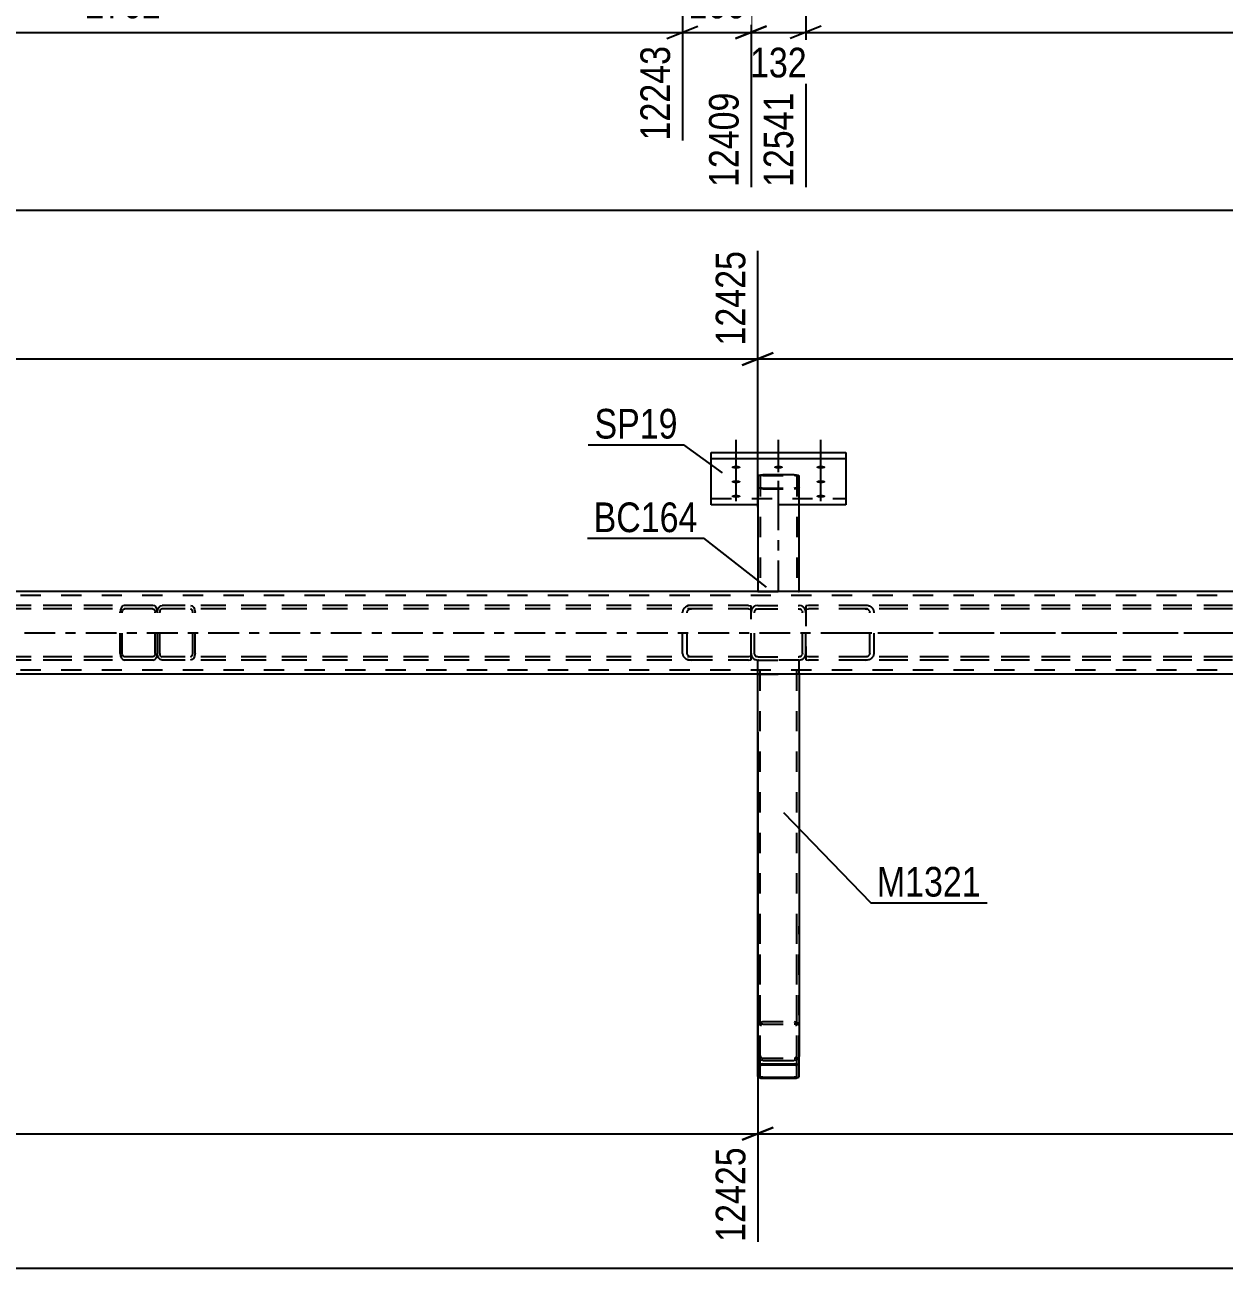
# Model space of a CAD drawing. Header units: millimetres. Extents: x -91 to 750, y -434 to 160.
# Drawn here: x 386.2 to 502.1, y -269.1 to -149 of the extents above; entities that cross this region are included whole.
import ezdxf

# ---------------------------------------------------------------- set-up
doc = ezdxf.new("R2010")
doc.units = ezdxf.units.MM
doc.linetypes.add('DXK_LINE_DOT2', pattern=[3.9198, 1.9599, -1.9599])
doc.linetypes.add('DXK_LINE_DOT3', pattern=[5.9187, 2.979, -0.9799, 0.9799, -0.9799])
doc.styles.add('Arial Narrow', font='ARIALN.TTF', dxfattribs={"height": 0.2})

# ---------------------------------------------------------------- blocks, each defined once
blk = doc.blocks.new('Part-761555327-1507 - 1403')
at = {"color": 7, "linetype": 'DXK_LINE_DOT2'}
for p, q in [((587.64, -204.12), (-40, -204.12)), ((587.64, -211.32), (-40, -211.32))]:
    blk.add_line(p, q, dxfattribs=at)
at = {"color": 2, "linetype": 'Continuous'}
for p, q in [((587.64, -203.72), (-35.2, -203.72)), ((587.64, -211.72), (-35.2, -211.72))]:
    blk.add_line(p, q, dxfattribs=at)
at = {"color": 7, "linetype": 'DXK_LINE_DOT3'}
blk.add_line((-40, -207.72), (587.64, -207.72), dxfattribs=at)
blk = doc.blocks.new('Bolt-761555327-1528 - 1403')
at = {"linetype": 'Continuous'}
for points in [[(454.91, -191.57), (455, -191.57), (455.09, -191.58), (455.17, -191.6), (455.24, -191.62), (455.29, -191.65), (455.33, -191.67), (455.35, -191.71), (455.35, -191.74), (455.33, -191.77), (455.29, -191.8), (455.24, -191.82), (455.17, -191.84), (455.09, -191.86), (455, -191.87), (454.91, -191.87), (454.82, -191.87), (454.73, -191.86), (454.65, -191.84), (454.58, -191.82), (454.53, -191.8), (454.49, -191.77), (454.47, -191.74), (454.47, -191.71), (454.49, -191.67), (454.53, -191.65), (454.58, -191.62), (454.65, -191.6), (454.73, -191.58), (454.82, -191.57)], [(459.01, -191.57), (459.1, -191.57), (459.19, -191.58), (459.27, -191.6), (459.34, -191.62), (459.39, -191.65), (459.43, -191.67), (459.45, -191.71), (459.45, -191.74), (459.43, -191.77), (459.39, -191.8), (459.34, -191.82), (459.27, -191.84), (459.19, -191.86), (459.1, -191.87), (459.01, -191.87), (458.92, -191.87), (458.83, -191.86), (458.75, -191.84), (458.68, -191.82), (458.63, -191.8), (458.59, -191.77), (458.57, -191.74), (458.57, -191.71), (458.59, -191.67), (458.63, -191.65), (458.68, -191.62), (458.75, -191.6), (458.83, -191.58), (458.92, -191.57)], [(463.11, -191.57), (463.2, -191.57), (463.29, -191.58), (463.37, -191.6), (463.44, -191.62), (463.49, -191.65), (463.53, -191.67), (463.55, -191.71), (463.55, -191.74), (463.53, -191.77), (463.49, -191.8), (463.44, -191.82), (463.37, -191.84), (463.29, -191.86), (463.2, -191.87), (463.11, -191.87), (463.02, -191.87), (462.93, -191.86), (462.85, -191.84), (462.78, -191.82), (462.73, -191.8), (462.69, -191.77), (462.67, -191.74), (462.67, -191.71), (462.69, -191.67), (462.73, -191.65), (462.78, -191.62), (462.85, -191.6), (462.93, -191.58), (463.02, -191.57)], [(454.91, -192.97), (455, -192.98), (455.09, -192.99), (455.17, -193), (455.24, -193.02), (455.29, -193.05), (455.33, -193.08), (455.35, -193.11), (455.35, -193.14), (455.33, -193.17), (455.29, -193.2), (455.24, -193.22), (455.17, -193.25), (455.09, -193.26), (455, -193.27), (454.91, -193.27), (454.82, -193.27), (454.73, -193.26), (454.65, -193.25), (454.58, -193.22), (454.53, -193.2), (454.49, -193.17), (454.47, -193.14), (454.47, -193.11), (454.49, -193.08), (454.53, -193.05), (454.58, -193.02), (454.65, -193), (454.73, -192.99), (454.82, -192.98)], [(463.11, -192.97), (463.2, -192.98), (463.29, -192.99), (463.37, -193), (463.44, -193.02), (463.49, -193.05), (463.53, -193.08), (463.55, -193.11), (463.55, -193.14), (463.53, -193.17), (463.49, -193.2), (463.44, -193.22), (463.37, -193.25), (463.29, -193.26), (463.2, -193.27), (463.11, -193.27), (463.02, -193.27), (462.93, -193.26), (462.85, -193.25), (462.78, -193.22), (462.73, -193.2), (462.69, -193.17), (462.67, -193.14), (462.67, -193.11), (462.69, -193.08), (462.73, -193.05), (462.78, -193.02), (462.85, -193), (462.93, -192.99), (463.02, -192.98)], [(454.91, -194.38), (455, -194.38), (455.09, -194.39), (455.17, -194.4), (455.24, -194.43), (455.29, -194.45), (455.33, -194.48), (455.35, -194.51), (455.35, -194.54), (455.33, -194.57), (455.29, -194.6), (455.24, -194.63), (455.17, -194.65), (455.09, -194.66), (455, -194.67), (454.91, -194.68), (454.82, -194.67), (454.73, -194.66), (454.65, -194.65), (454.58, -194.63), (454.53, -194.6), (454.49, -194.57), (454.47, -194.54), (454.47, -194.51), (454.49, -194.48), (454.53, -194.45), (454.58, -194.43), (454.65, -194.4), (454.73, -194.39), (454.82, -194.38)], [(463.11, -194.38), (463.2, -194.38), (463.29, -194.39), (463.37, -194.4), (463.44, -194.43), (463.49, -194.45), (463.53, -194.48), (463.55, -194.51), (463.55, -194.54), (463.53, -194.57), (463.49, -194.6), (463.44, -194.63), (463.37, -194.65), (463.29, -194.66), (463.2, -194.67), (463.11, -194.68), (463.02, -194.67), (462.93, -194.66), (462.85, -194.65), (462.78, -194.63), (462.73, -194.6), (462.69, -194.57), (462.67, -194.54), (462.67, -194.51), (462.69, -194.48), (462.73, -194.45), (462.78, -194.43), (462.85, -194.4), (462.93, -194.39), (463.02, -194.38)]]:
    blk.add_hatch(color=1, dxfattribs=at).paths.add_polyline_path(points)
at = {"color": 1, "linetype": 'Continuous'}
for p, q in [((454.91, -192.21), (454.91, -189.09)), ((459.01, -192.21), (459.01, -189.09)), ((463.11, -192.21), (463.11, -189.09)), ((454.91, -193.61), (454.91, -190.49)), ((463.11, -193.61), (463.11, -190.49)), ((454.91, -195.01), (454.91, -191.89)), ((463.11, -195.01), (463.11, -191.89))]:
    blk.add_line(p, q, dxfattribs=at)
at = {"color": 1, "linetype": 'DXK_LINE_DOT2'}
blk.add_line((459.01, -195.01), (459.01, -191.89), dxfattribs=at)
blk = doc.blocks.new('Part-761555327-1609 - 1403')
at = {"color": 7, "linetype": 'DXK_LINE_DOT2'}
for p, q in [((461.9, -205.08), (461.64, -205.11)), ((461.64, -205.11), (461.64, -210.32)), ((572.63, -205.08), (461.9, -205.08)), ((467.73, -205.12), (467.39, -205.08)), ((461.64, -205.46), (461.73, -205.42)), ((461.73, -205.42), (461.9, -205.4)), ((572.63, -205.4), (461.9, -205.4)), ((467.39, -205.4), (467.56, -205.42)), ((467.8, -205.59), (467.83, -205.72)), ((467.83, -209.72), (467.83, -205.72)), ((468.27, -205.72), (468.2, -205.47)), ((468.27, -209.72), (468.27, -205.72)), ((461.73, -210.01), (461.64, -209.97)), ((461.9, -210.04), (461.73, -210.01)), ((572.63, -210.04), (461.9, -210.04)), ((467.56, -210.01), (467.39, -210.04)), ((467.83, -209.72), (467.8, -209.84)), ((468.2, -209.96), (468.27, -209.72)), ((461.64, -210.32), (461.9, -210.36)), ((572.63, -210.36), (461.9, -210.36)), ((467.39, -210.36), (467.73, -210.31))]:
    blk.add_line(p, q, dxfattribs=at)
at = {"color": 7, "linetype": 'DXK_LINE_DOT3'}
blk.add_line((464.64, -207.72), (569.89, -207.72), dxfattribs=at)
at = {"color": 7, "linetype": 'DXK_LINE_DOT2'}
for centre, radius, start, end in [((467.52, -205.9), 0.802, 32.4104, 75.4453), ((467.46, -205.81), 0.401, 32.4104, 75.4453), ((467.46, -209.62), 0.401, 284.5547, 327.5896), ((467.52, -209.53), 0.802, 284.5547, 327.5896)]:
    blk.add_arc(centre, radius, start, end, dxfattribs=at)
blk = doc.blocks.new('Part-761555327-1545 - 1403')
at = {"color": 7, "linetype": 'DXK_LINE_DOT2'}
for p, q in [((457.01, -248.59), (457.01, -236.07)), ((457.25, -249.54), (457.25, -236.07)), ((460.77, -249.54), (460.77, -236.07)), ((461.01, -248.59), (461.01, -236.07))]:
    blk.add_line(p, q, dxfattribs=at)
at = {"color": 2, "linetype": 'Continuous'}
for p, q in [((457.01, -250.57), (457.01, -248.59)), ((461.01, -250.57), (461.01, -248.59)), ((457.05, -249.47), (457.01, -249.54)), ((457.15, -249.42), (457.05, -249.47)), ((457.31, -249.38), (457.15, -249.42)), ((457.25, -249.54), (457.27, -249.5)), ((457.25, -250.57), (457.25, -249.54)), ((457.27, -249.5), (457.32, -249.48)), ((457.49, -249.37), (457.31, -249.38)), ((457.32, -249.48), (457.4, -249.46)), ((457.4, -249.46), (457.49, -249.45)), ((457.49, -249.37), (460.53, -249.37)), ((457.49, -249.45), (460.53, -249.45)), ((460.71, -249.38), (460.53, -249.37)), ((460.53, -249.45), (460.62, -249.46)), ((460.62, -249.46), (460.7, -249.48)), ((460.7, -249.48), (460.75, -249.5)), ((460.87, -249.42), (460.71, -249.38)), ((460.75, -249.5), (460.77, -249.54)), ((460.77, -250.57), (460.77, -249.54)), ((460.97, -249.47), (460.87, -249.42)), ((461.01, -249.54), (460.97, -249.47)), ((457.01, -250.57), (457.05, -250.64)), ((457.05, -250.64), (457.15, -250.69)), ((457.15, -250.69), (457.31, -250.73)), ((457.27, -250.61), (457.25, -250.57)), ((457.32, -250.63), (457.27, -250.61)), ((457.31, -250.73), (457.49, -250.74)), ((457.4, -250.65), (457.32, -250.63)), ((457.49, -250.66), (457.4, -250.65)), ((457.49, -250.66), (460.53, -250.66)), ((457.49, -250.74), (460.53, -250.74)), ((460.62, -250.65), (460.53, -250.66)), ((460.53, -250.74), (460.71, -250.73)), ((460.7, -250.63), (460.62, -250.65)), ((460.75, -250.61), (460.7, -250.63)), ((460.71, -250.73), (460.87, -250.69)), ((460.77, -250.57), (460.75, -250.61)), ((460.87, -250.69), (460.97, -250.64)), ((460.97, -250.64), (461.01, -250.57))]:
    blk.add_line(p, q, dxfattribs=at)
blk = doc.blocks.new('Part-761555327-1576 - 1403')
at = {"color": 7, "linetype": 'DXK_LINE_DOT2'}
for p, q in [((461.01, -210.36), (457.01, -210.36)), ((457.01, -211.72), (457.01, -210.36)), ((457.25, -248.59), (457.25, -210.36)), ((460.77, -248.59), (460.77, -210.36)), ((461.01, -211.72), (461.01, -210.36)), ((457.01, -211.72), (461.01, -211.72)), ((457.01, -245.73), (457.05, -245.56)), ((457.05, -245.56), (457.15, -245.41)), ((457.15, -245.41), (457.31, -245.32)), ((457.27, -245.65), (457.25, -245.73)), ((457.32, -245.57), (457.27, -245.65)), ((457.31, -245.32), (457.49, -245.28)), ((457.4, -245.52), (457.32, -245.57)), ((457.49, -245.51), (457.4, -245.52)), ((457.49, -245.28), (460.53, -245.28)), ((457.49, -245.51), (460.53, -245.51)), ((460.53, -245.28), (460.71, -245.32)), ((460.62, -245.52), (460.53, -245.51)), ((460.7, -245.57), (460.62, -245.52)), ((460.75, -245.65), (460.7, -245.57)), ((460.71, -245.32), (460.87, -245.41)), ((460.77, -245.73), (460.75, -245.65)), ((460.87, -245.41), (460.97, -245.56)), ((460.97, -245.56), (461.01, -245.73)), ((457.25, -248.59), (457.27, -248.68)), ((460.75, -248.68), (460.77, -248.59)), ((457.27, -248.68), (457.32, -248.75)), ((457.32, -248.75), (457.4, -248.8)), ((457.4, -248.8), (457.49, -248.82)), ((457.49, -248.82), (460.53, -248.82)), ((460.53, -248.82), (460.62, -248.8)), ((460.62, -248.8), (460.7, -248.75)), ((460.7, -248.75), (460.75, -248.68))]:
    blk.add_line(p, q, dxfattribs=at)
at = {"color": 2, "linetype": 'Continuous'}
for p, q in [((457.01, -248.59), (457.01, -211.72)), ((461.01, -211.72), (461.01, -248.59)), ((457.05, -248.76), (457.01, -248.59)), ((461.01, -248.59), (460.97, -248.76)), ((457.15, -248.91), (457.05, -248.76)), ((457.31, -249.01), (457.15, -248.91)), ((457.49, -249.04), (457.31, -249.01)), ((457.49, -249.04), (460.53, -249.04)), ((460.71, -249.01), (460.53, -249.04)), ((460.87, -248.91), (460.71, -249.01)), ((460.97, -248.76), (460.87, -248.91))]:
    blk.add_line(p, q, dxfattribs=at)
blk = doc.blocks.new('Part-761555327-1486 - 1403')
at = {"color": 2, "linetype": 'Continuous'}
for p, q in [((452.51, -195.35), (452.51, -190.3)), ((452.51, -190.3), (465.51, -190.3)), ((465.51, -190.9), (452.51, -190.9)), ((465.51, -190.3), (465.51, -195.35)), ((457.01, -195.35), (452.51, -195.35)), ((465.51, -195.35), (461.01, -195.35))]:
    blk.add_line(p, q, dxfattribs=at)
at = {"color": 7, "linetype": 'DXK_LINE_DOT2'}
for p, q in [((452.51, -194.75), (465.51, -194.75)), ((461.01, -195.35), (457.01, -195.35))]:
    blk.add_line(p, q, dxfattribs=at)
blk = doc.blocks.new('Part-761555327-1569 - 1403')
at = {"color": 7, "linetype": 'DXK_LINE_DOT2'}
for p, q in [((399.03, -205.47), (399.13, -205.26)), ((399.13, -205.26), (399.27, -205.12)), ((399.27, -205.12), (399.44, -205.08)), ((456.1, -205.08), (399.44, -205.08)), ((402.19, -205.08), (402.35, -205.12)), ((402.35, -205.12), (402.5, -205.26)), ((402.5, -205.26), (402.59, -205.47)), ((450.61, -205.08), (450.28, -205.12)), ((456.1, -205.08), (456.36, -205.11)), ((456.36, -210.32), (456.36, -205.11)), ((399, -205.72), (399.03, -205.47)), ((399, -209.72), (399, -205.72)), ((399.24, -205.59), (399.22, -205.72)), ((399.22, -209.72), (399.22, -205.72)), ((399.29, -205.49), (399.24, -205.59)), ((399.36, -205.42), (399.29, -205.49)), ((399.44, -205.4), (399.36, -205.42)), ((456.1, -205.4), (399.44, -205.4)), ((402.27, -205.42), (402.19, -205.4)), ((402.34, -205.49), (402.27, -205.42)), ((402.39, -205.59), (402.34, -205.49)), ((402.41, -205.72), (402.39, -205.59)), ((402.41, -209.72), (402.41, -205.72)), ((402.59, -205.47), (402.63, -205.72)), ((402.63, -209.72), (402.63, -205.72)), ((449.8, -205.47), (449.73, -205.72)), ((449.73, -209.72), (449.73, -205.72)), ((450.17, -205.72), (450.21, -205.59)), ((450.17, -209.72), (450.17, -205.72)), ((450.45, -205.42), (450.61, -205.4)), ((456.1, -205.4), (456.27, -205.42)), ((456.27, -205.42), (456.36, -205.46)), ((399.03, -209.96), (399, -209.72)), ((399.13, -210.17), (399.03, -209.96)), ((399.27, -210.31), (399.13, -210.17)), ((399.22, -209.72), (399.24, -209.84)), ((399.24, -209.84), (399.29, -209.94)), ((399.29, -209.94), (399.36, -210.01)), ((399.36, -210.01), (399.44, -210.04)), ((456.1, -210.04), (399.44, -210.04)), ((402.19, -210.04), (402.27, -210.01)), ((402.27, -210.01), (402.34, -209.94)), ((402.34, -209.94), (402.39, -209.84)), ((402.5, -210.17), (402.35, -210.31)), ((402.39, -209.84), (402.41, -209.72)), ((402.59, -209.96), (402.5, -210.17)), ((402.63, -209.72), (402.59, -209.96)), ((449.73, -209.72), (449.8, -209.96)), ((450.21, -209.84), (450.17, -209.72)), ((450.61, -210.04), (450.45, -210.01)), ((456.27, -210.01), (456.1, -210.04)), ((456.36, -209.97), (456.27, -210.01)), ((399.44, -210.36), (399.27, -210.31)), ((456.1, -210.36), (399.44, -210.36)), ((402.35, -210.31), (402.19, -210.36)), ((450.28, -210.31), (450.61, -210.36)), ((456.1, -210.36), (456.36, -210.32))]:
    blk.add_line(p, q, dxfattribs=at)
for centre, radius, start, end in [((450.48, -205.9), 0.802, 104.5547, 147.5896), ((450.55, -205.81), 0.401, 104.5547, 147.5896), ((450.48, -209.53), 0.802, 212.4104, 255.4453), ((450.55, -209.62), 0.401, 212.4104, 255.4453)]:
    blk.add_arc(centre, radius, start, end, dxfattribs=at)
blk = doc.blocks.new('Part-761555327-1591 - 1403')
at = {"color": 2, "linetype": 'Continuous'}
for p, q in [((457.01, -192.6), (457.05, -192.54)), ((457.01, -192.6), (457.01, -203.72)), ((457.05, -192.54), (457.15, -192.49)), ((457.15, -192.49), (457.31, -192.45)), ((457.31, -192.45), (457.49, -192.44)), ((457.49, -192.44), (460.53, -192.44)), ((460.53, -192.44), (460.71, -192.45)), ((460.71, -192.45), (460.87, -192.49)), ((460.87, -192.49), (460.97, -192.54)), ((460.97, -192.54), (461.01, -192.6)), ((461.01, -203.72), (461.01, -192.6))]:
    blk.add_line(p, q, dxfattribs=at)
at = {"color": 7, "linetype": 'DXK_LINE_DOT2'}
for p, q in [((457.27, -192.57), (457.25, -192.6)), ((457.25, -192.6), (457.25, -203.72)), ((457.32, -192.55), (457.27, -192.57)), ((457.4, -192.53), (457.32, -192.55)), ((457.49, -192.52), (457.4, -192.53)), ((457.49, -192.52), (460.53, -192.52)), ((460.62, -192.53), (460.53, -192.52)), ((460.7, -192.55), (460.62, -192.53)), ((460.75, -192.57), (460.7, -192.55)), ((460.77, -192.6), (460.75, -192.57)), ((460.77, -192.6), (460.77, -203.72)), ((457.05, -193.71), (457.01, -193.64)), ((457.15, -193.76), (457.05, -193.71)), ((457.31, -193.8), (457.15, -193.76)), ((457.25, -193.64), (457.27, -193.67)), ((457.27, -193.67), (457.32, -193.7)), ((457.49, -193.81), (457.31, -193.8)), ((457.32, -193.7), (457.4, -193.72)), ((457.4, -193.72), (457.49, -193.73)), ((457.49, -193.73), (460.53, -193.73)), ((457.49, -193.81), (460.53, -193.81)), ((460.53, -193.73), (460.62, -193.72)), ((460.71, -193.8), (460.53, -193.81)), ((460.62, -193.72), (460.7, -193.7)), ((460.7, -193.7), (460.75, -193.67)), ((460.87, -193.76), (460.71, -193.8)), ((460.75, -193.67), (460.77, -193.64)), ((460.97, -193.71), (460.87, -193.76)), ((461.01, -193.64), (460.97, -193.71)), ((457.01, -203.72), (461.01, -203.72))]:
    blk.add_line(p, q, dxfattribs=at)
at = {"color": 7, "linetype": 'DXK_LINE_DOT3'}
blk.add_line((459.01, -203.72), (459.01, -193.12), dxfattribs=at)
blk = doc.blocks.new('Part-761555327-1604 - 1403')
at = {"color": 7, "linetype": 'DXK_LINE_DOT2'}
for p, q in [((457, -205.08), (456.76, -205.12)), ((457, -205.08), (461, -205.08)), ((461.25, -205.12), (461, -205.08)), ((456.41, -205.47), (456.36, -205.72)), ((456.36, -209.72), (456.36, -205.72)), ((456.68, -205.72), (456.71, -205.59)), ((456.68, -209.72), (456.68, -205.72)), ((456.88, -205.42), (457, -205.4)), ((457, -205.4), (461, -205.4)), ((461, -205.4), (461.12, -205.42)), ((461.3, -205.59), (461.32, -205.72)), ((461.32, -209.72), (461.32, -205.72)), ((461.64, -205.72), (461.59, -205.47)), ((461.64, -209.72), (461.64, -205.72)), ((456.36, -209.72), (456.41, -209.96)), ((456.71, -209.84), (456.68, -209.72)), ((457, -210.04), (456.88, -210.01)), ((457, -210.04), (461, -210.04)), ((461.12, -210.01), (461, -210.04)), ((461.32, -209.72), (461.3, -209.84)), ((461.59, -209.96), (461.64, -209.72)), ((456.76, -210.31), (457, -210.36)), ((457, -210.36), (461, -210.36)), ((461, -210.36), (461.25, -210.31))]:
    blk.add_line(p, q, dxfattribs=at)
for centre, radius, start, end in [((457, -205.72), 0.64, 112.5, 157.5), ((461, -205.72), 0.64, 22.5, 67.5), ((457, -205.72), 0.32, 112.5, 157.5), ((461, -205.72), 0.32, 22.5, 67.5), ((457, -209.72), 0.64, 202.5, 247.5), ((457, -209.72), 0.32, 202.5, 247.5), ((461, -209.72), 0.32, 292.5, 337.5), ((461, -209.72), 0.64, 292.5, 337.5)]:
    blk.add_arc(centre, radius, start, end, dxfattribs=at)
blk = doc.blocks.new('Part-761555327-1610 - 1403')
at = {"color": 7, "linetype": 'DXK_LINE_DOT2'}
for p, q in [((518.56, -205.08), (465.37, -205.08)), ((515.51, -205.26), (515.41, -205.47)), ((515.65, -205.12), (515.51, -205.26)), ((515.82, -205.08), (515.65, -205.12)), ((518.73, -205.12), (518.56, -205.08)), ((518.87, -205.26), (518.73, -205.12)), ((518.97, -205.47), (518.87, -205.26)), ((518.56, -205.4), (465.37, -205.4)), ((515.41, -205.47), (515.38, -205.72)), ((515.38, -209.72), (515.38, -205.72)), ((515.6, -205.72), (515.61, -205.59)), ((515.6, -209.72), (515.6, -205.72)), ((515.61, -205.59), (515.66, -205.49)), ((515.66, -205.49), (515.73, -205.42)), ((515.73, -205.42), (515.82, -205.4)), ((518.56, -205.4), (518.65, -205.42)), ((518.65, -205.42), (518.72, -205.49)), ((518.72, -205.49), (518.77, -205.59)), ((518.77, -205.59), (518.78, -205.72)), ((518.78, -209.72), (518.78, -205.72)), ((519, -205.72), (518.97, -205.47)), ((519, -209.72), (519, -205.72)), ((518.56, -210.04), (465.37, -210.04)), ((515.38, -209.72), (515.41, -209.96)), ((515.41, -209.96), (515.51, -210.17)), ((515.51, -210.17), (515.65, -210.31)), ((515.61, -209.84), (515.6, -209.72)), ((515.66, -209.94), (515.61, -209.84)), ((515.73, -210.01), (515.66, -209.94)), ((515.82, -210.04), (515.73, -210.01)), ((518.65, -210.01), (518.56, -210.04)), ((518.72, -209.94), (518.65, -210.01)), ((518.77, -209.84), (518.72, -209.94)), ((518.73, -210.31), (518.87, -210.17)), ((518.78, -209.72), (518.77, -209.84)), ((518.87, -210.17), (518.97, -209.96)), ((518.97, -209.96), (519, -209.72)), ((518.56, -210.36), (465.37, -210.36)), ((515.65, -210.31), (515.82, -210.36)), ((518.56, -210.36), (518.73, -210.31))]:
    blk.add_line(p, q, dxfattribs=at)
blk = doc.blocks.new('Part-761555327-1611 - 1403')
at = {"color": 7, "linetype": 'DXK_LINE_DOT2'}
for p, q in [((398.56, -205.08), (345.37, -205.08)), ((395.51, -205.26), (395.41, -205.47)), ((395.65, -205.12), (395.51, -205.26)), ((395.82, -205.08), (395.65, -205.12)), ((398.73, -205.12), (398.56, -205.08)), ((398.87, -205.26), (398.73, -205.12)), ((398.97, -205.47), (398.87, -205.26)), ((398.56, -205.4), (345.37, -205.4)), ((395.41, -205.47), (395.38, -205.72)), ((395.38, -209.72), (395.38, -205.72)), ((395.6, -205.72), (395.61, -205.59)), ((395.6, -209.72), (395.6, -205.72)), ((395.61, -205.59), (395.66, -205.49)), ((395.66, -205.49), (395.73, -205.42)), ((395.73, -205.42), (395.82, -205.4)), ((398.56, -205.4), (398.65, -205.42)), ((398.65, -205.42), (398.72, -205.49)), ((398.72, -205.49), (398.77, -205.59)), ((398.77, -205.59), (398.78, -205.72)), ((398.78, -209.72), (398.78, -205.72)), ((399, -205.72), (398.97, -205.47)), ((399, -209.72), (399, -205.72)), ((398.56, -210.04), (345.37, -210.04)), ((395.38, -209.72), (395.41, -209.96)), ((395.41, -209.96), (395.51, -210.17)), ((395.51, -210.17), (395.65, -210.31)), ((395.61, -209.84), (395.6, -209.72)), ((395.66, -209.94), (395.61, -209.84)), ((395.73, -210.01), (395.66, -209.94)), ((395.82, -210.04), (395.73, -210.01)), ((398.65, -210.01), (398.56, -210.04)), ((398.72, -209.94), (398.65, -210.01)), ((398.77, -209.84), (398.72, -209.94)), ((398.73, -210.31), (398.87, -210.17)), ((398.78, -209.72), (398.77, -209.84)), ((398.87, -210.17), (398.97, -209.96)), ((398.97, -209.96), (399, -209.72)), ((398.56, -210.36), (345.37, -210.36)), ((395.65, -210.31), (395.82, -210.36)), ((398.56, -210.36), (398.73, -210.31))]:
    blk.add_line(p, q, dxfattribs=at)
blk = doc.blocks.new('Part-761555327-1612 - 1403')
at = {"color": 7, "linetype": 'DXK_LINE_DOT2'}
for p, q in [((341.9, -205.08), (341.64, -205.11)), ((341.64, -205.11), (341.64, -210.32)), ((452.63, -205.08), (341.9, -205.08)), ((347.73, -205.12), (347.39, -205.08)), ((341.64, -205.46), (341.73, -205.42)), ((341.73, -205.42), (341.9, -205.4)), ((452.63, -205.4), (341.9, -205.4)), ((347.39, -205.4), (347.56, -205.42)), ((347.8, -205.59), (347.83, -205.72)), ((347.83, -209.72), (347.83, -205.72)), ((348.27, -205.72), (348.2, -205.47)), ((348.27, -209.72), (348.27, -205.72)), ((341.73, -210.01), (341.64, -209.97)), ((341.9, -210.04), (341.73, -210.01)), ((452.63, -210.04), (341.9, -210.04)), ((347.56, -210.01), (347.39, -210.04)), ((347.83, -209.72), (347.8, -209.84)), ((348.2, -209.96), (348.27, -209.72)), ((341.64, -210.32), (341.9, -210.36)), ((452.63, -210.36), (341.9, -210.36)), ((347.39, -210.36), (347.73, -210.31))]:
    blk.add_line(p, q, dxfattribs=at)
for centre, radius, start, end in [((347.52, -205.9), 0.802, 32.4104, 75.4453), ((347.46, -205.81), 0.401, 32.4104, 75.4453), ((347.46, -209.62), 0.401, 284.5547, 327.5896), ((347.52, -209.53), 0.802, 284.5547, 327.5896)]:
    blk.add_arc(centre, radius, start, end, dxfattribs=at)
blk = doc.blocks.new('StraightDimension-761555327-4348 - 3828')
at = {"color": 7, "linetype": 'Continuous'}
for p, q in [((461.64, -122.6), (461.64, -164.65)), ((569.73, -122.6), (569.73, -160.15)), ((463.14, -149.11), (460.14, -150.31)), ((461.64, -149.71), (569.73, -149.71)), ((568.23, -150.31), (571.23, -149.11))]:
    blk.add_line(p, q, dxfattribs=at)
at = {"color": 0}
blk.add_wipeout([(519.94, -148.96), (519.94, -144.76), (511.43, -144.76), (511.43, -148.96)], dxfattribs=at)
at = {"color": 3, "style": 'Arial Narrow'}
blk.add_text('2702', height=2.863, dxfattribs=at).set_placement((512.03, -148.36))
at = {"color": 0, "linetype": 'Continuous'}
blk.add_wipeout([(569.13, -150.41), (564.93, -150.41), (564.93, -160.75), (569.13, -160.75)], dxfattribs=at)
at = {"color": 3, "linetype": 'Continuous', "style": 'Arial Narrow'}
blk.add_text('15243', height=2.863, rotation=90.0002, dxfattribs=at).set_placement((568.53, -160.15))
blk = doc.blocks.new('StraightDimension-761555327-4365 - 3828')
at = {"color": 7, "linetype": 'Continuous'}
for p, q in [((456.36, -122.41), (456.36, -164.65)), ((461.64, -122.6), (461.64, -164.65)), ((454.86, -150.31), (457.86, -149.11)), ((456.36, -149.71), (461.64, -149.71)), ((463.14, -149.11), (460.14, -150.31))]:
    blk.add_line(p, q, dxfattribs=at)
at = {"color": 0}
blk.add_wipeout([(462.34, -154.66), (462.34, -150.46), (455.66, -150.46), (455.66, -154.66)], dxfattribs=at)
at = {"color": 3, "style": 'Arial Narrow'}
blk.add_text('132', height=2.863, dxfattribs=at).set_placement((456.26, -154.06))
at = {"color": 0, "linetype": 'Continuous'}
blk.add_wipeout([(461.04, -154.91), (456.84, -154.91), (456.84, -165.25), (461.04, -165.25)], dxfattribs=at)
at = {"color": 3, "linetype": 'Continuous', "style": 'Arial Narrow'}
blk.add_text('12541', height=2.863, rotation=90.0002, dxfattribs=at).set_placement((460.44, -164.65))
blk = doc.blocks.new('StraightDimension-761555327-4375 - 3828')
at = {"color": 7, "linetype": 'Continuous'}
for p, q in [((456.36, -122.41), (456.36, -164.65)), ((449.73, -122.6), (449.73, -160.15)), ((448.23, -150.31), (451.23, -149.11)), ((449.73, -149.71), (456.36, -149.71)), ((457.86, -149.11), (454.86, -150.31))]:
    blk.add_line(p, q, dxfattribs=at)
at = {"color": 0}
blk.add_wipeout([(456.39, -148.96), (456.39, -144.76), (449.71, -144.76), (449.71, -148.96)], dxfattribs=at)
at = {"color": 0, "linetype": 'Continuous'}
blk.add_wipeout([(455.76, -154.91), (451.56, -154.91), (451.56, -165.25), (455.76, -165.25)], dxfattribs=at)
at = {"color": 3, "style": 'Arial Narrow'}
blk.add_text('166', height=2.863, dxfattribs=at).set_placement((450.31, -148.36))
at = {"color": 3, "linetype": 'Continuous', "style": 'Arial Narrow'}
blk.add_text('12409', height=2.863, rotation=90.0002, dxfattribs=at).set_placement((455.16, -164.65))
blk = doc.blocks.new('StraightDimension-761555327-4392 - 3828')
at = {"color": 7, "linetype": 'Continuous'}
for p, q in [((341.64, -122.6), (341.64, -162.83)), ((449.73, -122.6), (449.73, -160.15)), ((343.14, -149.11), (340.14, -150.31)), ((341.64, -149.71), (449.73, -149.71)), ((448.23, -150.31), (451.23, -149.11))]:
    blk.add_line(p, q, dxfattribs=at)
at = {"color": 0}
blk.add_wipeout([(399.94, -148.96), (399.94, -144.76), (391.43, -144.76), (391.43, -148.96)], dxfattribs=at)
at = {"color": 3, "style": 'Arial Narrow'}
blk.add_text('2702', height=2.863, dxfattribs=at).set_placement((392.03, -148.36))
at = {"color": 0, "linetype": 'Continuous'}
blk.add_wipeout([(449.13, -150.41), (444.93, -150.41), (444.93, -160.75), (449.13, -160.75)], dxfattribs=at)
at = {"color": 3, "linetype": 'Continuous', "style": 'Arial Narrow'}
blk.add_text('12243', height=2.863, rotation=90.0002, dxfattribs=at).set_placement((448.53, -160.15))
blk = doc.blocks.new('StraightDimension-761555327-1694 - 1403')
at = {"color": 7, "linetype": 'Continuous'}
for p, q in [((457.01, -217.33), (457.01, -266.55)), ((455.51, -256.71), (458.51, -255.51)), ((217.01, -256.11), (457.01, -256.11))]:
    blk.add_line(p, q, dxfattribs=at)
at = {"color": 0, "linetype": 'Continuous'}
blk.add_wipeout([(456.41, -256.81), (452.21, -256.81), (452.21, -267.15), (456.41, -267.15)], dxfattribs=at)
at = {"color": 3, "linetype": 'Continuous', "style": 'Arial Narrow'}
blk.add_text('12425', height=2.863, rotation=90.0002, dxfattribs=at).set_placement((455.81, -266.55))
blk = doc.blocks.new('StraightDimension-761555327-1710 - 1403')
at = {"color": 7, "linetype": 'Continuous'}
for p, q in [((457.01, -217.33), (457.01, -266.55)), ((598.54, -217.52), (598.54, -266.55)), ((458.51, -255.51), (455.51, -256.71)), ((597.04, -256.71), (600.04, -255.51)), ((457.01, -256.11), (598.54, -256.11))]:
    blk.add_line(p, q, dxfattribs=at)
at = {"color": 0}
blk.add_wipeout([(532.03, -255.36), (532.03, -251.16), (523.52, -251.16), (523.52, -255.36)], dxfattribs=at)
at = {"color": 3, "style": 'Arial Narrow'}
blk.add_text('5275', height=2.863, dxfattribs=at).set_placement((524.12, -254.76))
at = {"color": 0, "linetype": 'Continuous'}
blk.add_wipeout([(597.94, -256.81), (593.74, -256.81), (593.74, -267.15), (597.94, -267.15)], dxfattribs=at)
at = {"color": 3, "linetype": 'Continuous', "style": 'Arial Narrow'}
blk.add_text('17700', height=2.863, rotation=90.0002, dxfattribs=at).set_placement((597.34, -266.55))
blk = doc.blocks.new('StraightDimension-761555327-1752 - 1403')
at = {"color": 7, "linetype": 'Continuous'}
blk.add_line((-40, -166.88), (598.54, -166.88), dxfattribs=at)
blk = doc.blocks.new('StraightDimension-761555327-1794 - 1403')
at = {"color": 7, "linetype": 'Continuous'}
blk.add_line((-41, -269.09), (599.54, -269.09), dxfattribs=at)
blk = doc.blocks.new('StraightDimension-761555327-1826 - 1403')
at = {"color": 7, "linetype": 'Continuous'}
for p, q in [((457.01, -195.59), (457.01, -170.82)), ((217.01, -181.26), (457.01, -181.26)), ((455.51, -181.86), (458.51, -180.66))]:
    blk.add_line(p, q, dxfattribs=at)
at = {"color": 0, "linetype": 'Continuous'}
blk.add_wipeout([(456.41, -170.22), (452.21, -170.22), (452.21, -180.56), (456.41, -180.56)], dxfattribs=at)
at = {"color": 3, "linetype": 'Continuous', "style": 'Arial Narrow'}
blk.add_text('12425', height=2.863, rotation=90.0002, dxfattribs=at).set_placement((455.81, -179.96))
blk = doc.blocks.new('StraightDimension-761555327-1836 - 1403')
at = {"color": 7, "linetype": 'Continuous'}
for p, q in [((457.01, -195.59), (457.01, -170.82)), ((598.54, -202.72), (598.54, -170.82)), ((458.51, -180.66), (455.51, -181.86)), ((457.01, -181.26), (598.54, -181.26)), ((597.04, -181.86), (600.04, -180.66))]:
    blk.add_line(p, q, dxfattribs=at)
at = {"color": 0}
blk.add_wipeout([(532.03, -180.51), (532.03, -176.31), (523.52, -176.31), (523.52, -180.51)], dxfattribs=at)
at = {"color": 3, "style": 'Arial Narrow'}
blk.add_text('5275', height=2.863, dxfattribs=at).set_placement((524.12, -179.91))
at = {"color": 0, "linetype": 'Continuous'}
blk.add_wipeout([(597.94, -170.22), (593.74, -170.22), (593.74, -180.56), (597.94, -180.56)], dxfattribs=at)
at = {"color": 3, "linetype": 'Continuous', "style": 'Arial Narrow'}
blk.add_text('17700', height=2.863, rotation=90.0002, dxfattribs=at).set_placement((597.34, -179.96))
blk = doc.blocks.new('Mark-761555327-1482 - 1403')
at = {"color": 0}
blk.add_wipeout([(449.27, -188.95), (449.27, -185.95), (441.23, -185.95), (441.23, -188.95)], dxfattribs=at)
blk.add_wipeout([(449.27, -188.95), (449.27, -185.95), (441.23, -185.95), (441.23, -188.95)], dxfattribs=at)
at = {"color": 30, "linetype": 'Continuous'}
for p in [(440.63, -189.55), (453.61, -192.27)]:
    blk.add_line(p, (449.87, -189.55), dxfattribs=at)
at = {"color": 3, "style": 'Arial Narrow'}
blk.add_text('SP19', height=2.863, dxfattribs=at).set_placement((441.23, -188.95))
blk = doc.blocks.new('Mark-761555327-1572 - 1403')
at = {"color": 0}
blk.add_wipeout([(478.58, -233.2), (478.58, -230.2), (468.52, -230.2), (468.52, -233.2)], dxfattribs=at)
blk.add_wipeout([(478.58, -233.2), (478.58, -230.2), (468.52, -230.2), (468.52, -233.2)], dxfattribs=at)
at = {"color": 30, "linetype": 'Continuous'}
for p, q in [((459.51, -225.07), (467.92, -233.8)), ((467.92, -233.8), (479.18, -233.8))]:
    blk.add_line(p, q, dxfattribs=at)
at = {"color": 3, "style": 'Arial Narrow'}
blk.add_text('M1321', height=2.863, dxfattribs=at).set_placement((468.52, -233.2))
blk = doc.blocks.new('Mark-761555327-1587 - 1403')
at = {"color": 0}
blk.add_wipeout([(451.2, -197.99), (451.2, -194.99), (441.15, -194.99), (441.15, -197.99)], dxfattribs=at)
blk.add_wipeout([(451.2, -197.99), (451.2, -194.99), (441.15, -194.99), (441.15, -197.99)], dxfattribs=at)
at = {"color": 30, "linetype": 'Continuous'}
for p in [(440.55, -198.59), (457.84, -203.31)]:
    blk.add_line(p, (451.8, -198.59), dxfattribs=at)
at = {"color": 3, "style": 'Arial Narrow'}
blk.add_text('BC164', height=2.863, dxfattribs=at).set_placement((441.15, -197.99))

msp = doc.modelspace()

# ---------------------------------------------------------------- block references
for name in ['StraightDimension-761555327-4348 - 3828', 'Bolt-761555327-1528 - 1403', 'Part-761555327-1486 - 1403', 'Part-761555327-1591 - 1403', 'Part-761555327-1507 - 1403', 'Part-761555327-1612 - 1403', 'Part-761555327-1611 - 1403', 'Part-761555327-1569 - 1403', 'Part-761555327-1604 - 1403', 'Part-761555327-1609 - 1403', 'Part-761555327-1610 - 1403', 'Part-761555327-1576 - 1403', 'Part-761555327-1545 - 1403']:
    msp.add_blockref(name, (0, 0))

# ---------------------------------------------------------------- next in the draw order: block references
for name in ['StraightDimension-761555327-4365 - 3828', 'StraightDimension-761555327-1694 - 1403']:
    msp.add_blockref(name, (0, 0))

# ---------------------------------------------------------------- next in the draw order: block references
for name in ['StraightDimension-761555327-4375 - 3828', 'StraightDimension-761555327-1710 - 1403']:
    msp.add_blockref(name, (0, 0))

# ---------------------------------------------------------------- next in the draw order: block references
for name in ['StraightDimension-761555327-4392 - 3828', 'StraightDimension-761555327-1794 - 1403']:
    msp.add_blockref(name, (0, 0))

# ---------------------------------------------------------------- next in the draw order: block references
for name in ['StraightDimension-761555327-1752 - 1403', 'Mark-761555327-1572 - 1403']:
    msp.add_blockref(name, (0, 0))

# ---------------------------------------------------------------- next in the draw order: block references
msp.add_blockref('StraightDimension-761555327-1826 - 1403', (0, 0))

# ---------------------------------------------------------------- next in the draw order: block references
for name in ['StraightDimension-761555327-1836 - 1403', 'Mark-761555327-1482 - 1403']:
    msp.add_blockref(name, (0, 0))

# ---------------------------------------------------------------- next in the draw order: block references
msp.add_blockref('Mark-761555327-1587 - 1403', (0, 0))

doc.saveas('drawing.dxf')
